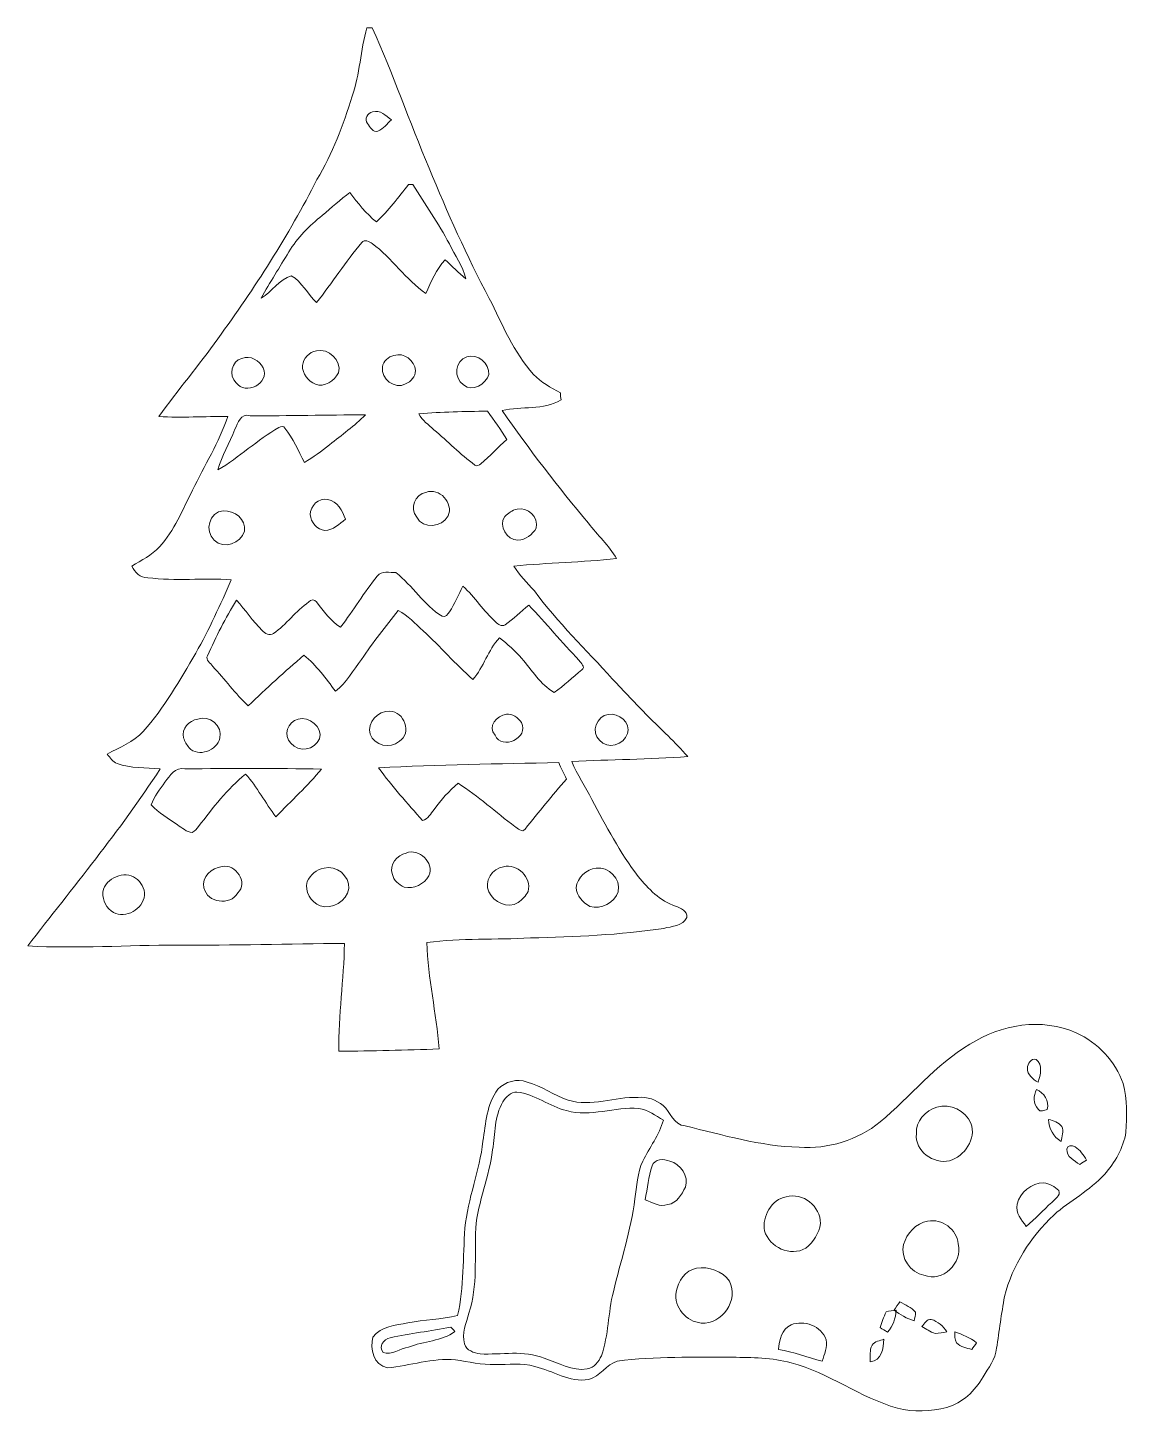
# Model space of a CAD drawing. Header units: centimetres. Extents: x -12.7 to 12.8, y -16.1 to 16.
import ezdxf

# ---------------------------------------------------------------- set-up
doc = ezdxf.new("R2010")
doc.units = ezdxf.units.CM
doc.header["$MEASUREMENT"] = 0
doc.layers.add('Layer 1', color=7, linetype='Continuous')

msp = doc.modelspace()

# ---------------------------------------------------------------- linework, layer by layer
at = {"layer": 'Layer 1', "color": 250, "lineweight": 9}
for points, knots in [([(-4.87761, 16.03875), (-4.84657, 16.03875), (-4.78413, 16.03804), (-4.75308, 16.03804), (-4.75308, 16.03804), (-4.26978, 14.96983), (-3.89054, 13.85788), (-3.42946, 12.78014), (-3.42946, 12.78014), (-3.01459, 11.75215), (-2.55634, 10.74144), (-2.03776, 9.76142), (-2.03776, 9.76142), (-1.7326, 9.15464), (-1.47049, 8.51259), (-1.01223, 8), (-1.01223, 8), (-0.84113, 7.80844), (-0.60618, 7.69767), (-0.38852, 7.56891), (-0.38852, 7.56891), (-0.38358, 7.51493), (-0.37829, 7.46096), (-0.37264, 7.40663), (-0.37264, 7.40663), (-0.78963, 7.16498), (-1.28316, 7.2627), (-1.73542, 7.16074), (-1.73542, 7.16074), (-1.11524, 6.25587), (-0.43755, 5.39121), (0.2613, 4.54595), (0.2613, 4.54595), (0.47544, 4.2722), (0.73967, 4.03407), (0.91359, 3.72998), (0.91359, 3.72998), (0.12195, 3.63932), (-0.67638, 3.63085), (-1.46908, 3.55359), (-1.46908, 3.55359), (-1.33326, 3.34334), (-1.16216, 3.15989), (-0.99141, 2.97786), (-0.99141, 2.97786), (-0.44955, 2.24655), (0.20662, 1.6119), (0.81728, 0.93915), (0.81728, 0.93915), (1.08927, 0.64741), (1.36373, 0.35707), (1.64172, 0.07062), (1.64172, 0.07062), (1.95499, -0.23489), (2.27637, -0.53299), (2.566, -0.86142), (2.566, -0.86142), (1.671, -0.93586), (0.77177, -0.9288), (-0.12464, -0.97643), (-0.12464, -0.97643), (0.00554, -1.2844), (0.19145, -1.56451), (0.34597, -1.86049), (0.34597, -1.86049), (0.67052, -2.47397), (0.99614, -3.09063), (1.41912, -3.64378), (1.41912, -3.64378), (1.65195, -3.93059), (1.92359, -4.21704), (2.28519, -4.33205), (2.28519, -4.33205), (2.39808, -4.37721), (2.57023, -4.44353), (2.54307, -4.59593), (2.54307, -4.59593), (2.45875, -4.79807), (2.19276, -4.79842), (2.01602, -4.84852), (2.01602, -4.84852), (0.99014, -5.00092), (-0.04844, -5.04325), (-1.08419, -5.07006), (-1.08419, -5.07006), (-1.88288, -5.11733), (-2.68828, -5.06759), (-3.48308, -5.17519), (-3.48308, -5.17519), (-3.46474, -6.00457), (-3.2626, -6.81666), (-3.1991, -7.64216), (-3.1991, -7.64216), (-3.97415, -7.67356), (-4.75061, -7.69155), (-5.52638, -7.69649), (-5.52638, -7.69649), (-5.54226, -6.86217), (-5.40714, -6.03244), (-5.39691, -5.19953), (-5.39691, -5.19953), (-6.68949, -5.20235), (-7.98101, -5.24751), (-9.27358, -5.23446), (-9.27358, -5.23446), (-10.43105, -5.23904), (-11.59099, -5.31701), (-12.74704, -5.25527), (-12.74704, -5.25527), (-11.70246, -3.90307), (-10.60356, -2.58686), (-9.67434, -1.14964), (-9.67434, -1.14964), (-10.00737, -1.10766), (-10.35485, -1.14717), (-10.67341, -1.02335), (-10.67341, -1.02335), (-10.77289, -0.98384), (-10.83498, -0.8907), (-10.90025, -0.81062), (-10.90025, -0.81062), (-10.61873, -0.64094), (-10.28712, -0.53793), (-10.06593, -0.2811), (-10.06593, -0.2811), (-9.57874, 0.265), (-9.21291, 0.90494), (-8.8492, 1.53641), (-8.8492, 1.53641), (-8.53311, 2.08321), (-8.27734, 2.66036), (-8.02299, 3.23715), (-8.02299, 3.23715), (-8.66857, 3.27807), (-9.31733, 3.20152), (-9.9608, 3.28442), (-9.9608, 3.28442), (-10.14036, 3.27278), (-10.25572, 3.41107), (-10.32875, 3.55183), (-10.32875, 3.55183), (-10.10685, 3.68694), (-9.87155, 3.81041), (-9.68775, 3.99739), (-9.68775, 3.99739), (-9.34062, 4.37627), (-9.1547, 4.8631), (-8.92081, 5.31254), (-8.92081, 5.31254), (-8.64952, 5.88298), (-8.30204, 6.42062), (-8.10625, 7.02492), (-8.10625, 7.02492), (-8.63859, 7.02457), (-9.17093, 6.98788), (-9.70292, 7.02387), (-9.70292, 7.02387), (-9.26724, 7.6384), (-8.76875, 8.20602), (-8.33767, 8.82374), (-8.33767, 8.82374), (-7.47971, 9.99496), (-6.69584, 11.22298), (-6.03509, 12.51662), (-6.03509, 12.51662), (-5.67314, 13.11951), (-5.42831, 13.78132), (-5.21804, 14.45019), (-5.21804, 14.45019), (-5.03566, 14.96348), (-5.02896, 15.5177), (-4.87761, 16.03875), (-4.87761, 16.03875), (-4.87761, 16.03875), (-4.87761, 16.03875), (-4.87761, 16.03875)], [0, 0, 0, 0, 0.02222222, 0.02222222, 0.02222222, 0.02222222, 0.04444444, 0.04444444, 0.04444444, 0.04444444, 0.06666667, 0.06666667, 0.06666667, 0.06666667, 0.08888889, 0.08888889, 0.08888889, 0.08888889, 0.11111111, 0.11111111, 0.11111111, 0.11111111, 0.13333333, 0.13333333, 0.13333333, 0.13333333, 0.15555556, 0.15555556, 0.15555556, 0.15555556, 0.17777778, 0.17777778, 0.17777778, 0.17777778, 0.2, 0.2, 0.2, 0.2, 0.22222222, 0.22222222, 0.22222222, 0.22222222, 0.24444444, 0.24444444, 0.24444444, 0.24444444, 0.26666667, 0.26666667, 0.26666667, 0.26666667, 0.28888889, 0.28888889, 0.28888889, 0.28888889, 0.31111111, 0.31111111, 0.31111111, 0.31111111, 0.33333333, 0.33333333, 0.33333333, 0.33333333, 0.35555556, 0.35555556, 0.35555556, 0.35555556, 0.37777778, 0.37777778, 0.37777778, 0.37777778, 0.4, 0.4, 0.4, 0.4, 0.42222222, 0.42222222, 0.42222222, 0.42222222, 0.44444444, 0.44444444, 0.44444444, 0.44444444, 0.46666667, 0.46666667, 0.46666667, 0.46666667, 0.48888889, 0.48888889, 0.48888889, 0.48888889, 0.51111111, 0.51111111, 0.51111111, 0.51111111, 0.53333333, 0.53333333, 0.53333333, 0.53333333, 0.55555556, 0.55555556, 0.55555556, 0.55555556, 0.57777778, 0.57777778, 0.57777778, 0.57777778, 0.6, 0.6, 0.6, 0.6, 0.62222222, 0.62222222, 0.62222222, 0.62222222, 0.64444444, 0.64444444, 0.64444444, 0.64444444, 0.66666667, 0.66666667, 0.66666667, 0.66666667, 0.68888889, 0.68888889, 0.68888889, 0.68888889, 0.71111111, 0.71111111, 0.71111111, 0.71111111, 0.73333333, 0.73333333, 0.73333333, 0.73333333, 0.75555556, 0.75555556, 0.75555556, 0.75555556, 0.77777778, 0.77777778, 0.77777778, 0.77777778, 0.8, 0.8, 0.8, 0.8, 0.82222222, 0.82222222, 0.82222222, 0.82222222, 0.84444444, 0.84444444, 0.84444444, 0.84444444, 0.86666667, 0.86666667, 0.86666667, 0.86666667, 0.88888889, 0.88888889, 0.88888889, 0.88888889, 0.91111111, 0.91111111, 0.91111111, 0.91111111, 0.93333333, 0.93333333, 0.93333333, 0.93333333, 0.95555556, 0.95555556, 0.95555556, 0.95555556, 1, 1, 1, 1]), ([(-4.74426, 14.08436), (-4.85786, 14.06319), (-4.94358, 13.91362), (-4.86456, 13.81519), (-4.86456, 13.81519), (-4.80177, 13.74075), (-4.74215, 13.59682), (-4.62151, 13.64304), (-4.62151, 13.64304), (-4.49027, 13.68749), (-4.40983, 13.81519), (-4.30788, 13.90303), (-4.30788, 13.90303), (-4.43983, 13.99158), (-4.56576, 14.14998), (-4.74426, 14.08436), (-4.74426, 14.08436), (-4.74426, 14.08436), (-4.74426, 14.08436), (-4.74426, 14.08436)], [0, 0, 0, 0, 0.16666667, 0.16666667, 0.16666667, 0.16666667, 0.33333333, 0.33333333, 0.33333333, 0.33333333, 0.5, 0.5, 0.5, 0.5, 0.66666667, 0.66666667, 0.66666667, 0.66666667, 1, 1, 1, 1]), ([(-3.90818, 12.40232), (-4.14736, 12.10457), (-4.37597, 11.7973), (-4.65536, 11.53519), (-4.65536, 11.53519), (-4.8949, 11.72922), (-5.08787, 11.96981), (-5.26885, 12.21746), (-5.26885, 12.21746), (-5.49816, 12.06012), (-5.69254, 11.85833), (-5.91056, 11.68618), (-5.91056, 11.68618), (-6.21042, 11.44664), (-6.48876, 11.17289), (-6.68737, 10.84163), (-6.68737, 10.84163), (-6.90045, 10.48391), (-7.12658, 10.1336), (-7.32661, 9.76812), (-7.32661, 9.76812), (-7.08425, 9.92299), (-6.90751, 10.19287), (-6.63093, 10.28777), (-6.63093, 10.28777), (-6.3801, 10.14524), (-6.25628, 9.85808), (-6.04355, 9.66864), (-6.04355, 9.66864), (-5.6809, 10.1202), (-5.37151, 10.61303), (-4.99544, 11.054), (-4.99544, 11.054), (-4.93406, 11.13655), (-4.8187, 11.08152), (-4.75203, 11.03424), (-4.75203, 11.03424), (-4.29695, 10.69099), (-3.97521, 10.20275), (-3.50637, 9.87431), (-3.50637, 9.87431), (-3.3896, 10.15195), (-3.26683, 10.43135), (-3.06081, 10.65642), (-3.06081, 10.65642), (-2.90065, 10.5086), (-2.74789, 10.35232), (-2.5775, 10.2158), (-2.5775, 10.2158), (-2.65406, 10.50755), (-2.82833, 10.75943), (-2.96274, 11.02578), (-2.96274, 11.02578), (-3.21603, 11.50132), (-3.52506, 11.9437), (-3.80905, 12.4009), (-3.80905, 12.4009), (-3.8341, 12.40126), (-3.8835, 12.40196), (-3.90818, 12.40232), (-3.90818, 12.40232), (-3.90818, 12.40232), (-3.90818, 12.40232), (-3.90818, 12.40232)], [0, 0, 0, 0, 0.05882353, 0.05882353, 0.05882353, 0.05882353, 0.11764706, 0.11764706, 0.11764706, 0.11764706, 0.17647059, 0.17647059, 0.17647059, 0.17647059, 0.23529412, 0.23529412, 0.23529412, 0.23529412, 0.29411765, 0.29411765, 0.29411765, 0.29411765, 0.35294118, 0.35294118, 0.35294118, 0.35294118, 0.41176471, 0.41176471, 0.41176471, 0.41176471, 0.47058824, 0.47058824, 0.47058824, 0.47058824, 0.52941176, 0.52941176, 0.52941176, 0.52941176, 0.58823529, 0.58823529, 0.58823529, 0.58823529, 0.64705882, 0.64705882, 0.64705882, 0.64705882, 0.70588235, 0.70588235, 0.70588235, 0.70588235, 0.76470588, 0.76470588, 0.76470588, 0.76470588, 0.82352941, 0.82352941, 0.82352941, 0.82352941, 0.88235294, 0.88235294, 0.88235294, 0.88235294, 1, 1, 1, 1]), ([(-7.77852, 8.36971), (-8.02052, 8.30868), (-8.09319, 7.96896), (-7.90799, 7.80668), (-7.90799, 7.80668), (-7.70161, 7.492), (-7.11494, 7.80068), (-7.28427, 8.14782), (-7.28427, 8.14782), (-7.37035, 8.32667), (-7.58025, 8.44415), (-7.77852, 8.36971), (-7.77852, 8.36971), (-7.77852, 8.36971), (-7.77852, 8.36971), (-7.77852, 8.36971)], [0, 0, 0, 0, 0.2, 0.2, 0.2, 0.2, 0.4, 0.4, 0.4, 0.4, 0.6, 0.6, 0.6, 0.6, 1, 1, 1, 1]), ([(-6.04849, 8.54257), (-6.21642, 8.51859), (-6.35365, 8.36936), (-6.37093, 8.20179), (-6.37093, 8.20179), (-6.37869, 8.01164), (-6.24005, 7.84231), (-6.0686, 7.77458), (-6.0686, 7.77458), (-5.86082, 7.68215), (-5.63327, 7.85819), (-5.53626, 8.03387), (-5.53626, 8.03387), (-5.45512, 8.32773), (-5.7698, 8.61278), (-6.04849, 8.54257), (-6.04849, 8.54257), (-6.04849, 8.54257), (-6.04849, 8.54257), (-6.04849, 8.54257)], [0, 0, 0, 0, 0.16666667, 0.16666667, 0.16666667, 0.16666667, 0.33333333, 0.33333333, 0.33333333, 0.33333333, 0.5, 0.5, 0.5, 0.5, 0.66666667, 0.66666667, 0.66666667, 0.66666667, 1, 1, 1, 1]), ([(-4.24861, 8.43533), (-4.37597, 8.40887), (-4.50473, 8.30904), (-4.51108, 8.17039), (-4.51108, 8.17039), (-4.56682, 7.89558), (-4.2218, 7.63735), (-3.98016, 7.78022), (-3.98016, 7.78022), (-3.85421, 7.82785), (-3.74731, 7.94955), (-3.74908, 8.0882), (-3.74908, 8.0882), (-3.76495, 8.31574), (-4.02037, 8.52494), (-4.24861, 8.43533), (-4.24861, 8.43533), (-4.24861, 8.43533), (-4.24861, 8.43533), (-4.24861, 8.43533)], [0, 0, 0, 0, 0.16666667, 0.16666667, 0.16666667, 0.16666667, 0.33333333, 0.33333333, 0.33333333, 0.33333333, 0.5, 0.5, 0.5, 0.5, 0.66666667, 0.66666667, 0.66666667, 0.66666667, 1, 1, 1, 1]), ([(-2.55704, 8.4057), (-2.84138, 8.32809), (-2.86784, 7.90757), (-2.63359, 7.75517), (-2.63359, 7.75517), (-2.43216, 7.56926), (-2.11078, 7.77599), (-2.04551, 7.99753), (-2.04551, 7.99753), (-2.03281, 8.24589), (-2.30833, 8.49177), (-2.55704, 8.4057), (-2.55704, 8.4057), (-2.55704, 8.4057), (-2.55704, 8.4057), (-2.55704, 8.4057)], [0, 0, 0, 0, 0.2, 0.2, 0.2, 0.2, 0.4, 0.4, 0.4, 0.4, 0.6, 0.6, 0.6, 0.6, 1, 1, 1, 1]), ([(-7.58131, 7.03762), (-7.8078, 7.10889), (-7.86812, 6.87182), (-7.93691, 6.72577), (-7.93691, 6.72577), (-8.06039, 6.40792), (-8.25053, 6.11582), (-8.33273, 5.78279), (-8.33273, 5.78279), (-7.83849, 6.07595), (-7.41868, 6.48129), (-6.9188, 6.76704), (-6.9188, 6.76704), (-6.87258, 6.78856), (-6.80591, 6.81185), (-6.77733, 6.75258), (-6.77733, 6.75258), (-6.58965, 6.51022), (-6.46759, 6.22659), (-6.32754, 5.95601), (-6.32754, 5.95601), (-6.12117, 6.0763), (-5.93031, 6.21989), (-5.7444, 6.36911), (-5.7444, 6.36911), (-5.46218, 6.59524), (-5.16231, 6.80232), (-4.91078, 7.06408), (-4.91078, 7.06408), (-5.80084, 7.05703), (-6.69125, 7.03798), (-7.58131, 7.03762), (-7.58131, 7.03762), (-7.58131, 7.03762), (-7.58131, 7.03762), (-7.58131, 7.03762)], [0, 0, 0, 0, 0.1, 0.1, 0.1, 0.1, 0.2, 0.2, 0.2, 0.2, 0.3, 0.3, 0.3, 0.3, 0.4, 0.4, 0.4, 0.4, 0.5, 0.5, 0.5, 0.5, 0.6, 0.6, 0.6, 0.6, 0.7, 0.7, 0.7, 0.7, 0.8, 0.8, 0.8, 0.8, 1, 1, 1, 1]), ([(-3.67076, 7.08772), (-3.59491, 6.93073), (-3.44463, 6.83054), (-3.32151, 6.71342), (-3.32151, 6.71342), (-3.00154, 6.44637), (-2.70909, 6.14721), (-2.37536, 5.89674), (-2.37536, 5.89674), (-2.3295, 5.85864), (-2.26776, 5.88898), (-2.23002, 5.92355), (-2.23002, 5.92355), (-2.02505, 6.10629), (-1.83561, 6.30596), (-1.62959, 6.48764), (-1.62959, 6.48764), (-1.76329, 6.71836), (-1.92698, 6.92967), (-2.07832, 7.14804), (-2.07832, 7.14804), (-2.60961, 7.13852), (-3.14089, 7.12476), (-3.67076, 7.08772), (-3.67076, 7.08772), (-3.67076, 7.08772), (-3.67076, 7.08772), (-3.67076, 7.08772)], [0, 0, 0, 0, 0.125, 0.125, 0.125, 0.125, 0.25, 0.25, 0.25, 0.25, 0.375, 0.375, 0.375, 0.375, 0.5, 0.5, 0.5, 0.5, 0.625, 0.625, 0.625, 0.625, 0.75, 0.75, 0.75, 0.75, 1, 1, 1, 1]), ([(-6.19102, 4.7481), (-6.17973, 4.56712), (-6.03297, 4.39991), (-5.85164, 4.37486), (-5.85164, 4.37486), (-5.66114, 4.38756), (-5.51686, 4.53043), (-5.37292, 4.63874), (-5.37292, 4.63874), (-5.43819, 4.83206), (-5.56342, 5.06031), (-5.78532, 5.09452), (-5.78532, 5.09452), (-5.99734, 5.14885), (-6.18819, 4.94847), (-6.19102, 4.7481), (-6.19102, 4.7481), (-6.19102, 4.7481), (-6.19102, 4.7481), (-6.19102, 4.7481)], [0, 0, 0, 0, 0.16666667, 0.16666667, 0.16666667, 0.16666667, 0.33333333, 0.33333333, 0.33333333, 0.33333333, 0.5, 0.5, 0.5, 0.5, 0.66666667, 0.66666667, 0.66666667, 0.66666667, 1, 1, 1, 1]), ([(-3.50884, 5.26315), (-3.76178, 5.22576), (-3.88807, 4.88533), (-3.72086, 4.69024), (-3.72086, 4.69024), (-3.57269, 4.40555), (-3.13242, 4.45071), (-2.99484, 4.71494), (-2.99484, 4.71494), (-2.85338, 5.01233), (-3.1991, 5.38486), (-3.50884, 5.26315), (-3.50884, 5.26315), (-3.50884, 5.26315), (-3.50884, 5.26315), (-3.50884, 5.26315)], [0, 0, 0, 0, 0.2, 0.2, 0.2, 0.2, 0.4, 0.4, 0.4, 0.4, 0.6, 0.6, 0.6, 0.6, 1, 1, 1, 1]), ([(-8.2082, 4.83523), (-8.53451, 4.81654), (-8.65304, 4.36427), (-8.41704, 4.1579), (-8.41704, 4.1579), (-8.19656, 3.92542), (-7.80215, 4.08099), (-7.7196, 4.36039), (-7.7196, 4.36039), (-7.66704, 4.64403), (-7.95632, 4.84335), (-8.2082, 4.83523), (-8.2082, 4.83523), (-8.2082, 4.83523), (-8.2082, 4.83523), (-8.2082, 4.83523)], [0, 0, 0, 0, 0.2, 0.2, 0.2, 0.2, 0.4, 0.4, 0.4, 0.4, 0.6, 0.6, 0.6, 0.6, 1, 1, 1, 1]), ([(-1.39323, 4.87439), (-1.50435, 4.85217), (-1.59713, 4.77667), (-1.68004, 4.704), (-1.68004, 4.704), (-1.82997, 4.48598), (-1.62994, 4.15014), (-1.37171, 4.15331), (-1.37171, 4.15331), (-1.19038, 4.15861), (-1.03869, 4.28666), (-0.94591, 4.43412), (-0.94591, 4.43412), (-0.88664, 4.68989), (-1.14346, 4.93436), (-1.39323, 4.87439), (-1.39323, 4.87439), (-1.39323, 4.87439), (-1.39323, 4.87439), (-1.39323, 4.87439)], [0, 0, 0, 0, 0.16666667, 0.16666667, 0.16666667, 0.16666667, 0.33333333, 0.33333333, 0.33333333, 0.33333333, 0.5, 0.5, 0.5, 0.5, 0.66666667, 0.66666667, 0.66666667, 0.66666667, 1, 1, 1, 1]), ([(-4.63631, 3.32252), (-4.94217, 2.9447), (-5.18806, 2.52313), (-5.48617, 2.13931), (-5.48617, 2.13931), (-5.72535, 2.27512), (-5.87916, 2.51254), (-6.04602, 2.72245), (-6.04602, 2.72245), (-6.08412, 2.78454), (-6.18431, 2.78489), (-6.22559, 2.72245), (-6.22559, 2.72245), (-6.5258, 2.50972), (-6.74276, 2.20034), (-7.04403, 1.98902), (-7.04403, 1.98902), (-7.13364, 1.92623), (-7.24088, 1.99149), (-7.3072, 2.05711), (-7.3072, 2.05711), (-7.51993, 2.27971), (-7.69632, 2.53371), (-7.90304, 2.76196), (-7.90304, 2.76196), (-8.15951, 2.35132), (-8.37542, 1.916), (-8.57543, 1.47573), (-8.57543, 1.47573), (-8.62589, 1.37448), (-8.49959, 1.30322), (-8.45444, 1.22843), (-8.45444, 1.22843), (-8.17326, 0.92928), (-7.9295, 0.59449), (-7.62894, 0.31368), (-7.62894, 0.31368), (-7.20878, 0.7162), (-6.78227, 1.11202), (-6.33636, 1.48561), (-6.33636, 1.48561), (-6.04814, 1.25207), (-5.82765, 0.94833), (-5.60717, 0.65341), (-5.60717, 0.65341), (-5.34682, 0.84355), (-5.19653, 1.14271), (-4.99932, 1.39036), (-4.99932, 1.39036), (-4.74003, 1.78547), (-4.44123, 2.15165), (-4.14913, 2.52207), (-4.14913, 2.52207), (-3.92512, 2.40918), (-3.75613, 2.21868), (-3.57022, 2.05499), (-3.57022, 2.05499), (-3.17476, 1.68951), (-2.82233, 1.27959), (-2.41769, 0.92363), (-2.41769, 0.92363), (-2.16475, 1.21256), (-2.07162, 1.61084), (-1.79857, 1.88777), (-1.79857, 1.88777), (-1.61513, 1.74349), (-1.43627, 1.59074), (-1.28563, 1.41188), (-1.28563, 1.41188), (-1.04715, 1.1413), (-0.85101, 0.80827), (-0.53386, 0.62483), (-0.53386, 0.62483), (-0.29962, 0.7737), (-0.10629, 0.97937), (0.11313, 1.14871), (0.11313, 1.14871), (0.20027, 1.21044), (0.08985, 1.30887), (0.04752, 1.36743), (0.04752, 1.36743), (-0.35677, 1.78053), (-0.71942, 2.23173), (-1.12124, 2.64695), (-1.12124, 2.64695), (-1.30609, 2.49667), (-1.47648, 2.32839), (-1.66981, 2.18905), (-1.66981, 2.18905), (-1.74636, 2.14213), (-1.83349, 2.20527), (-1.88748, 2.25678), (-1.88748, 2.25678), (-2.16652, 2.51043), (-2.37114, 2.83357), (-2.64876, 3.08898), (-2.64876, 3.08898), (-2.74789, 2.8879), (-2.83821, 2.68152), (-2.96097, 2.49314), (-2.96097, 2.49314), (-2.99943, 2.43846), (-3.05058, 2.36332), (-3.12925, 2.38942), (-3.12925, 2.38942), (-3.55223, 2.6533), (-3.81787, 3.09569), (-4.2024, 3.40437), (-4.2024, 3.40437), (-4.34457, 3.39872), (-4.53295, 3.45093), (-4.63631, 3.32252), (-4.63631, 3.32252), (-4.63631, 3.32252), (-4.63631, 3.32252), (-4.63631, 3.32252)], [0, 0, 0, 0, 0.03333333, 0.03333333, 0.03333333, 0.03333333, 0.06666667, 0.06666667, 0.06666667, 0.06666667, 0.1, 0.1, 0.1, 0.1, 0.13333333, 0.13333333, 0.13333333, 0.13333333, 0.16666667, 0.16666667, 0.16666667, 0.16666667, 0.2, 0.2, 0.2, 0.2, 0.23333333, 0.23333333, 0.23333333, 0.23333333, 0.26666667, 0.26666667, 0.26666667, 0.26666667, 0.3, 0.3, 0.3, 0.3, 0.33333333, 0.33333333, 0.33333333, 0.33333333, 0.36666667, 0.36666667, 0.36666667, 0.36666667, 0.4, 0.4, 0.4, 0.4, 0.43333333, 0.43333333, 0.43333333, 0.43333333, 0.46666667, 0.46666667, 0.46666667, 0.46666667, 0.5, 0.5, 0.5, 0.5, 0.53333333, 0.53333333, 0.53333333, 0.53333333, 0.56666667, 0.56666667, 0.56666667, 0.56666667, 0.6, 0.6, 0.6, 0.6, 0.63333333, 0.63333333, 0.63333333, 0.63333333, 0.66666667, 0.66666667, 0.66666667, 0.66666667, 0.7, 0.7, 0.7, 0.7, 0.73333333, 0.73333333, 0.73333333, 0.73333333, 0.76666667, 0.76666667, 0.76666667, 0.76666667, 0.8, 0.8, 0.8, 0.8, 0.83333333, 0.83333333, 0.83333333, 0.83333333, 0.86666667, 0.86666667, 0.86666667, 0.86666667, 0.9, 0.9, 0.9, 0.9, 0.93333333, 0.93333333, 0.93333333, 0.93333333, 1, 1, 1, 1]), ([(-8.79981, 0.005), (-8.99701, -0.02816), (-9.18469, -0.2169), (-9.13141, -0.43174), (-9.13141, -0.43174), (-9.10249, -0.5157), (-9.05945, -0.59155), (-9.0023, -0.65999), (-9.0023, -0.65999), (-8.78993, -0.88823), (-8.34931, -0.72701), (-8.28581, -0.43703), (-8.28581, -0.43703), (-8.21772, -0.15551), (-8.5317, 0.11471), (-8.79981, 0.005), (-8.79981, 0.005), (-8.79981, 0.005), (-8.79981, 0.005), (-8.79981, 0.005)], [0, 0, 0, 0, 0.16666667, 0.16666667, 0.16666667, 0.16666667, 0.33333333, 0.33333333, 0.33333333, 0.33333333, 0.5, 0.5, 0.5, 0.5, 0.66666667, 0.66666667, 0.66666667, 0.66666667, 1, 1, 1, 1]), ([(-6.47112, 0.00429), (-6.70819, -0.04827), (-6.83695, -0.38306), (-6.63799, -0.55415), (-6.63799, -0.55415), (-6.46865, -0.78311), (-6.08095, -0.70973), (-5.979, -0.45008), (-5.979, -0.45008), (-5.88445, -0.17703), (-6.22876, 0.07379), (-6.47112, 0.00429), (-6.47112, 0.00429), (-6.47112, 0.00429), (-6.47112, 0.00429), (-6.47112, 0.00429)], [0, 0, 0, 0, 0.2, 0.2, 0.2, 0.2, 0.4, 0.4, 0.4, 0.4, 0.6, 0.6, 0.6, 0.6, 1, 1, 1, 1]), ([(-4.34669, 0.18668), (-4.61515, 0.19867), (-4.88045, -0.0705), (-4.80425, -0.34284), (-4.80425, -0.34284), (-4.71004, -0.61166), (-4.33504, -0.69703), (-4.12374, -0.50794), (-4.12374, -0.50794), (-3.82069, -0.32943), (-4.01084, 0.18703), (-4.34669, 0.18668), (-4.34669, 0.18668), (-4.34669, 0.18668), (-4.34669, 0.18668), (-4.34669, 0.18668)], [0, 0, 0, 0, 0.2, 0.2, 0.2, 0.2, 0.4, 0.4, 0.4, 0.4, 0.6, 0.6, 0.6, 0.6, 1, 1, 1, 1]), ([(-1.64123, 0.11577), (-1.8536, 0.09072), (-2.09526, -0.1721), (-1.90158, -0.36859), (-1.90158, -0.36859), (-1.7393, -0.73019), (-1.10324, -0.42433), (-1.28986, -0.07473), (-1.28986, -0.07473), (-1.36606, 0.0364), (-1.49836, 0.14505), (-1.64123, 0.11577), (-1.64123, 0.11577), (-1.64123, 0.11577), (-1.64123, 0.11577), (-1.64123, 0.11577)], [0, 0, 0, 0, 0.2, 0.2, 0.2, 0.2, 0.4, 0.4, 0.4, 0.4, 0.6, 0.6, 0.6, 0.6, 1, 1, 1, 1]), ([(0.72379, 0.11083), (0.45815, 0.08402), (0.30998, -0.30192), (0.52341, -0.48325), (0.52341, -0.48325), (0.70651, -0.7189), (1.08468, -0.5859), (1.17217, -0.33261), (1.17217, -0.33261), (1.24696, -0.08637), (0.96756, 0.16622), (0.72379, 0.11083), (0.72379, 0.11083), (0.72379, 0.11083), (0.72379, 0.11083), (0.72379, 0.11083)], [0, 0, 0, 0, 0.2, 0.2, 0.2, 0.2, 0.4, 0.4, 0.4, 0.4, 0.6, 0.6, 0.6, 0.6, 1, 1, 1, 1]), ([(-9.5611, -1.45585), (-9.66552, -1.62977), (-9.82533, -1.78358), (-9.87859, -1.98396), (-9.87859, -1.98396), (-9.70855, -2.17376), (-9.47785, -2.29935), (-9.27429, -2.44998), (-9.27429, -2.44998), (-9.16246, -2.51101), (-9.06157, -2.61896), (-8.92681, -2.62637), (-8.92681, -2.62637), (-8.8686, -2.58898), (-8.82415, -2.535), (-8.7804, -2.48244), (-8.7804, -2.48244), (-8.44949, -2.05134), (-8.11541, -1.61425), (-7.69138, -1.26888), (-7.69138, -1.26888), (-7.42221, -1.57262), (-7.23418, -1.93634), (-6.98794, -2.25772), (-6.98794, -2.25772), (-6.63058, -1.89436), (-6.25699, -1.5444), (-5.9289, -1.15423), (-5.9289, -1.15423), (-6.98477, -1.13588), (-8.04169, -1.13659), (-9.0979, -1.14823), (-9.0979, -1.14823), (-9.3265, -1.09602), (-9.44539, -1.30733), (-9.5611, -1.45585), (-9.5611, -1.45585), (-9.5611, -1.45585), (-9.5611, -1.45585), (-9.5611, -1.45585)], [0, 0, 0, 0, 0.09090909, 0.09090909, 0.09090909, 0.09090909, 0.18181818, 0.18181818, 0.18181818, 0.18181818, 0.27272727, 0.27272727, 0.27272727, 0.27272727, 0.36363636, 0.36363636, 0.36363636, 0.36363636, 0.45454545, 0.45454545, 0.45454545, 0.45454545, 0.54545455, 0.54545455, 0.54545455, 0.54545455, 0.63636364, 0.63636364, 0.63636364, 0.63636364, 0.72727273, 0.72727273, 0.72727273, 0.72727273, 0.81818182, 0.81818182, 0.81818182, 0.81818182, 1, 1, 1, 1]), ([(-4.60915, -1.12601), (-4.28778, -1.54934), (-3.93993, -1.95398), (-3.58433, -2.34873), (-3.58433, -2.34873), (-3.45909, -2.3124), (-3.39559, -2.18328), (-3.31693, -2.09191), (-3.31693, -2.09191), (-3.15465, -1.86825), (-2.97297, -1.65764), (-2.75813, -1.48231), (-2.75813, -1.48231), (-2.29176, -1.7797), (-1.88571, -2.15753), (-1.44262, -2.48632), (-1.44262, -2.48632), (-1.39252, -2.51419), (-1.26376, -2.64648), (-1.20731, -2.54523), (-1.20731, -2.54523), (-0.88946, -2.15682), (-0.57866, -1.76242), (-0.24705, -1.38495), (-0.24705, -1.38495), (-0.30808, -1.2583), (-0.36806, -1.13059), (-0.42662, -1.00289), (-0.42662, -1.00289), (-1.82079, -1.03323), (-3.21638, -1.05228), (-4.60915, -1.12601), (-4.60915, -1.12601), (-4.60915, -1.12601), (-4.60915, -1.12601), (-4.60915, -1.12601)], [0, 0, 0, 0, 0.1, 0.1, 0.1, 0.1, 0.2, 0.2, 0.2, 0.2, 0.3, 0.3, 0.3, 0.3, 0.4, 0.4, 0.4, 0.4, 0.5, 0.5, 0.5, 0.5, 0.6, 0.6, 0.6, 0.6, 0.7, 0.7, 0.7, 0.7, 0.8, 0.8, 0.8, 0.8, 1, 1, 1, 1]), ([(-3.96674, -3.10015), (-4.17171, -3.15483), (-4.37421, -3.37108), (-4.28389, -3.59757), (-4.28389, -3.59757), (-4.25885, -3.73797), (-4.13397, -3.83216), (-4.01119, -3.88967), (-4.01119, -3.88967), (-3.79106, -3.94223), (-3.54517, -3.82229), (-3.43722, -3.62685), (-3.43722, -3.62685), (-3.30916, -3.32064), (-3.66194, -2.98232), (-3.96674, -3.10015), (-3.96674, -3.10015), (-3.96674, -3.10015), (-3.96674, -3.10015), (-3.96674, -3.10015)], [0, 0, 0, 0, 0.16666667, 0.16666667, 0.16666667, 0.16666667, 0.33333333, 0.33333333, 0.33333333, 0.33333333, 0.5, 0.5, 0.5, 0.5, 0.66666667, 0.66666667, 0.66666667, 0.66666667, 1, 1, 1, 1]), ([(-10.63355, -3.63214), (-10.79124, -3.6713), (-10.932, -3.78877), (-10.9895, -3.94223), (-10.9895, -3.94223), (-11.03007, -4.12426), (-10.96234, -4.33346), (-10.80782, -4.44282), (-10.80782, -4.44282), (-10.54923, -4.65484), (-10.11883, -4.44247), (-10.04793, -4.14155), (-10.04793, -4.14155), (-9.97209, -3.82052), (-10.32416, -3.50373), (-10.63355, -3.63214)], [0, 0, 0, 0, 0.2, 0.2, 0.2, 0.2, 0.4, 0.4, 0.4, 0.4, 0.6, 0.6, 0.6, 0.6, 1, 1, 1, 1]), ([(-8.23783, -3.41448), (-8.47278, -3.44199), (-8.72467, -3.65154), (-8.65693, -3.90907), (-8.65693, -3.90907), (-8.58425, -4.25515), (-8.04839, -4.33417), (-7.87235, -4.0269), (-7.87235, -4.0269), (-7.62082, -3.78525), (-7.92209, -3.34427), (-8.23783, -3.41448), (-8.23783, -3.41448), (-8.23783, -3.41448), (-8.23783, -3.41448), (-8.23783, -3.41448)], [0, 0, 0, 0, 0.2, 0.2, 0.2, 0.2, 0.4, 0.4, 0.4, 0.4, 0.6, 0.6, 0.6, 0.6, 1, 1, 1, 1]), ([(-5.87175, -3.45187), (-6.04814, -3.47339), (-6.18537, -3.6145), (-6.26475, -3.76478), (-6.26475, -3.76478), (-6.3219, -3.9888), (-6.17902, -4.24633), (-5.96242, -4.3257), (-5.96242, -4.3257), (-5.68266, -4.41354), (-5.34505, -4.21563), (-5.29425, -3.92565), (-5.29425, -3.92565), (-5.27274, -3.63673), (-5.58847, -3.3665), (-5.87175, -3.45187), (-5.87175, -3.45187), (-5.87175, -3.45187), (-5.87175, -3.45187), (-5.87175, -3.45187)], [0, 0, 0, 0, 0.16666667, 0.16666667, 0.16666667, 0.16666667, 0.33333333, 0.33333333, 0.33333333, 0.33333333, 0.5, 0.5, 0.5, 0.5, 0.66666667, 0.66666667, 0.66666667, 0.66666667, 1, 1, 1, 1]), ([(-1.70896, -3.41871), (-1.96543, -3.45258), (-2.1711, -3.7602), (-2.0441, -4.00291), (-2.0441, -4.00291), (-1.94286, -4.24597), (-1.60454, -4.39943), (-1.36994, -4.24879), (-1.36994, -4.24879), (-1.27187, -4.1853), (-1.18791, -4.09393), (-1.13499, -3.98986), (-1.13499, -3.98986), (-1.04962, -3.66742), (-1.38829, -3.33475), (-1.70896, -3.41871), (-1.70896, -3.41871), (-1.70896, -3.41871), (-1.70896, -3.41871), (-1.70896, -3.41871)], [0, 0, 0, 0, 0.16666667, 0.16666667, 0.16666667, 0.16666667, 0.33333333, 0.33333333, 0.33333333, 0.33333333, 0.5, 0.5, 0.5, 0.5, 0.66666667, 0.66666667, 0.66666667, 0.66666667, 1, 1, 1, 1]), ([(0.44051, -3.4494), (0.21332, -3.48009), (0.00801, -3.66883), (-0.02163, -3.89849), (-0.02163, -3.89849), (-0.01422, -4.09075), (0.13818, -4.25268), (0.29764, -4.34228), (0.29764, -4.34228), (0.56257, -4.4079), (0.86349, -4.25726), (0.95416, -3.99691), (0.95416, -3.99691), (1.02506, -3.69776), (0.73155, -3.4106), (0.44051, -3.4494), (0.44051, -3.4494), (0.44051, -3.4494), (0.44051, -3.4494), (0.44051, -3.4494)], [0, 0, 0, 0, 0.16666667, 0.16666667, 0.16666667, 0.16666667, 0.33333333, 0.33333333, 0.33333333, 0.33333333, 0.5, 0.5, 0.5, 0.5, 0.66666667, 0.66666667, 0.66666667, 0.66666667, 1, 1, 1, 1]), ([(9.11038, -7.53527), (9.83287, -7.07631), (10.78501, -6.9105), (11.583, -7.27316), (11.583, -7.27316), (12.08112, -7.49753), (12.49246, -7.92791), (12.66779, -8.44861), (12.66779, -8.44861), (12.76657, -8.81445), (12.7514, -9.20003), (12.73517, -9.57539), (12.73517, -9.57539), (12.66885, -9.94122), (12.48822, -10.28129), (12.23422, -10.55188), (12.23422, -10.55188), (11.9012, -10.93499), (11.4313, -11.15371), (11.06194, -11.49556), (11.06194, -11.49556), (10.52008, -12.00567), (10.10098, -12.65902), (9.91894, -13.38433), (9.91894, -13.38433), (9.8431, -13.78226), (9.79547, -14.18478), (9.73338, -14.58518), (9.73338, -14.58518), (9.71222, -14.83707), (9.53829, -15.03815), (9.41871, -15.25088), (9.41871, -15.25088), (9.23278, -15.57543), (8.94104, -15.85271), (8.57592, -15.9582), (8.57592, -15.9582), (8.20621, -16.0545), (7.80757, -16.07038), (7.43609, -15.97336), (7.43609, -15.97336), (6.56791, -15.73383), (5.84048, -15.14928), (4.967, -14.92314), (4.967, -14.92314), (4.52321, -14.8032), (4.05931, -14.79756), (3.60281, -14.79403), (3.60281, -14.79403), (2.7124, -14.79544), (1.81811, -14.77286), (0.93264, -14.88258), (0.93264, -14.88258), (0.67687, -14.95842), (0.53364, -15.24135), (0.27118, -15.30732), (0.27118, -15.30732), (-0.17614, -15.3934), (-0.5642, -15.09989), (-0.98365, -15.00852), (-0.98365, -15.00852), (-1.28034, -14.91327), (-1.59643, -14.9743), (-1.90088, -14.96195), (-1.90088, -14.96195), (-2.21344, -14.97218), (-2.51788, -14.89669), (-2.82445, -14.85188), (-2.82445, -14.85188), (-3.35961, -14.80602), (-3.87361, -14.99053), (-4.39995, -15.0385), (-4.39995, -15.0385), (-4.72204, -14.97641), (-4.81799, -14.59824), (-4.73509, -14.32554), (-4.73509, -14.32554), (-4.55341, -14.07648), (-4.20346, -14.05355), (-3.92723, -13.99816), (-3.92723, -13.99816), (-3.54553, -13.92231), (-3.15183, -13.9209), (-2.774, -13.82495), (-2.774, -13.82495), (-2.61596, -13.16031), (-2.65264, -12.47451), (-2.60043, -11.79824), (-2.60043, -11.79824), (-2.53905, -11.11209), (-2.26037, -10.46862), (-2.18345, -9.78494), (-2.18345, -9.78494), (-2.12101, -9.37254), (-2.09773, -8.92451), (-1.83738, -8.57844), (-1.83738, -8.57844), (-1.66981, -8.40099), (-1.39217, -8.32408), (-1.16004, -8.41228), (-1.16004, -8.41228), (-0.82243, -8.50365), (-0.53704, -8.72025), (-0.20648, -8.82961), (-0.20648, -8.82961), (0.32939, -8.99965), (0.87337, -8.74424), (1.41594, -8.76788), (1.41594, -8.76788), (1.62584, -8.74777), (1.83716, -8.82326), (1.99873, -8.95556), (1.99873, -8.95556), (2.16736, -9.10901), (2.24109, -9.40888), (2.50885, -9.42969), (2.50885, -9.42969), (3.38021, -9.63783), (4.25298, -9.89747), (5.15433, -9.92534), (5.15433, -9.92534), (5.8239, -9.96768), (6.51182, -9.76342), (7.03252, -9.3355), (7.03252, -9.3355), (7.73313, -8.7453), (8.31557, -8.00976), (9.11038, -7.53527), (9.11038, -7.53527), (9.11038, -7.53527), (9.11038, -7.53527), (9.11038, -7.53527)], [0, 0, 0, 0, 0.02941176, 0.02941176, 0.02941176, 0.02941176, 0.05882353, 0.05882353, 0.05882353, 0.05882353, 0.08823529, 0.08823529, 0.08823529, 0.08823529, 0.11764706, 0.11764706, 0.11764706, 0.11764706, 0.14705882, 0.14705882, 0.14705882, 0.14705882, 0.17647059, 0.17647059, 0.17647059, 0.17647059, 0.20588235, 0.20588235, 0.20588235, 0.20588235, 0.23529412, 0.23529412, 0.23529412, 0.23529412, 0.26470588, 0.26470588, 0.26470588, 0.26470588, 0.29411765, 0.29411765, 0.29411765, 0.29411765, 0.32352941, 0.32352941, 0.32352941, 0.32352941, 0.35294118, 0.35294118, 0.35294118, 0.35294118, 0.38235294, 0.38235294, 0.38235294, 0.38235294, 0.41176471, 0.41176471, 0.41176471, 0.41176471, 0.44117647, 0.44117647, 0.44117647, 0.44117647, 0.47058824, 0.47058824, 0.47058824, 0.47058824, 0.5, 0.5, 0.5, 0.5, 0.52941176, 0.52941176, 0.52941176, 0.52941176, 0.55882353, 0.55882353, 0.55882353, 0.55882353, 0.58823529, 0.58823529, 0.58823529, 0.58823529, 0.61764706, 0.61764706, 0.61764706, 0.61764706, 0.64705882, 0.64705882, 0.64705882, 0.64705882, 0.67647059, 0.67647059, 0.67647059, 0.67647059, 0.70588235, 0.70588235, 0.70588235, 0.70588235, 0.73529412, 0.73529412, 0.73529412, 0.73529412, 0.76470588, 0.76470588, 0.76470588, 0.76470588, 0.79411765, 0.79411765, 0.79411765, 0.79411765, 0.82352941, 0.82352941, 0.82352941, 0.82352941, 0.85294118, 0.85294118, 0.85294118, 0.85294118, 0.88235294, 0.88235294, 0.88235294, 0.88235294, 0.91176471, 0.91176471, 0.91176471, 0.91176471, 0.94117647, 0.94117647, 0.94117647, 0.94117647, 1, 1, 1, 1]), ([(10.44776, -8.09266), (10.44776, -8.24541), (10.57617, -8.34772), (10.69752, -8.41616), (10.69752, -8.41616), (10.74656, -8.24683), (10.81923, -8.00905), (10.64884, -7.88629), (10.64884, -7.88629), (10.52925, -7.85313), (10.45587, -7.99318), (10.44776, -8.09266), (10.44776, -8.09266), (10.44776, -8.09266), (10.44776, -8.09266), (10.44776, -8.09266)], [0, 0, 0, 0, 0.2, 0.2, 0.2, 0.2, 0.4, 0.4, 0.4, 0.4, 0.6, 0.6, 0.6, 0.6, 1, 1, 1, 1]), ([(-1.39534, -8.64264), (-1.53646, -8.64864), (-1.65252, -8.75483), (-1.72202, -8.86983), (-1.72202, -8.86983), (-1.91746, -9.20638), (-1.90264, -9.60925), (-1.95908, -9.98143), (-1.95908, -9.98143), (-2.0374, -10.59809), (-2.29599, -11.17806), (-2.35278, -11.79824), (-2.35278, -11.79824), (-2.38383, -12.45476), (-2.2981, -13.1335), (-2.51048, -13.76921), (-2.51048, -13.76921), (-2.56974, -14.00239), (-2.67946, -14.23981), (-2.61419, -14.48394), (-2.61419, -14.48394), (-2.56727, -14.63775), (-2.39195, -14.69243), (-2.24907, -14.71465), (-2.24907, -14.71465), (-1.75659, -14.74429), (-1.23377, -14.61729), (-0.76105, -14.81802), (-0.76105, -14.81802), (-0.43579, -14.92244), (-0.11723, -15.12141), (0.23696, -15.06426), (0.23696, -15.06426), (0.39747, -15.04309), (0.49872, -14.89139), (0.56645, -14.75804), (0.56645, -14.75804), (0.73437, -14.27897), (0.71674, -13.76215), (0.84268, -13.2732), (0.84268, -13.2732), (1.01166, -12.55706), (1.25366, -11.85609), (1.33904, -11.12196), (1.33904, -11.12196), (1.38878, -10.82881), (1.39689, -10.51977), (1.52354, -10.24602), (1.52354, -10.24602), (1.68088, -9.92816), (1.9056, -9.64065), (2.00367, -9.29563), (2.00367, -9.29563), (1.82234, -9.18839), (1.64772, -9.05469), (1.43182, -9.02858), (1.43182, -9.02858), (0.87231, -8.96967), (0.31245, -9.23919), (-0.24176, -9.0748), (-0.24176, -9.0748), (-0.64499, -8.98166), (-0.9773, -8.68991), (-1.39534, -8.64264), (-1.39534, -8.64264), (-1.39534, -8.64264), (-1.39534, -8.64264), (-1.39534, -8.64264)], [0, 0, 0, 0, 0.05555556, 0.05555556, 0.05555556, 0.05555556, 0.11111111, 0.11111111, 0.11111111, 0.11111111, 0.16666667, 0.16666667, 0.16666667, 0.16666667, 0.22222222, 0.22222222, 0.22222222, 0.22222222, 0.27777778, 0.27777778, 0.27777778, 0.27777778, 0.33333333, 0.33333333, 0.33333333, 0.33333333, 0.38888889, 0.38888889, 0.38888889, 0.38888889, 0.44444444, 0.44444444, 0.44444444, 0.44444444, 0.5, 0.5, 0.5, 0.5, 0.55555556, 0.55555556, 0.55555556, 0.55555556, 0.61111111, 0.61111111, 0.61111111, 0.61111111, 0.66666667, 0.66666667, 0.66666667, 0.66666667, 0.72222222, 0.72222222, 0.72222222, 0.72222222, 0.77777778, 0.77777778, 0.77777778, 0.77777778, 0.83333333, 0.83333333, 0.83333333, 0.83333333, 0.88888889, 0.88888889, 0.88888889, 0.88888889, 1, 1, 1, 1]), ([(10.6559, -8.58196), (10.59063, -8.73225), (10.57335, -8.90899), (10.69999, -9.03775), (10.69999, -9.03775), (10.73986, -9.12066), (10.84534, -9.06844), (10.91025, -9.04622), (10.91025, -9.04622), (10.9547, -8.83808), (10.83334, -8.66593), (10.6559, -8.58196), (10.6559, -8.58196), (10.6559, -8.58196), (10.6559, -8.58196), (10.6559, -8.58196)], [0, 0, 0, 0, 0.2, 0.2, 0.2, 0.2, 0.4, 0.4, 0.4, 0.4, 0.6, 0.6, 0.6, 0.6, 1, 1, 1, 1]), ([(8.34626, -8.99507), (8.08309, -9.06633), (7.84849, -9.32562), (7.87389, -9.60961), (7.87389, -9.60961), (7.82909, -10.00966), (8.27006, -10.32328), (8.64048, -10.23826), (8.64048, -10.23826), (8.99149, -10.13701), (9.26877, -9.72708), (9.13789, -9.36654), (9.13789, -9.36654), (9.00984, -9.07338), (8.65812, -8.89488), (8.34626, -8.99507), (8.34626, -8.99507), (8.34626, -8.99507), (8.34626, -8.99507), (8.34626, -8.99507)], [0, 0, 0, 0, 0.16666667, 0.16666667, 0.16666667, 0.16666667, 0.33333333, 0.33333333, 0.33333333, 0.33333333, 0.5, 0.5, 0.5, 0.5, 0.66666667, 0.66666667, 0.66666667, 0.66666667, 1, 1, 1, 1]), ([(10.93988, -9.27764), (10.94764, -9.49354), (11.04713, -9.68228), (11.23269, -9.78952), (11.23269, -9.78952), (11.24362, -9.67558), (11.29866, -9.5521), (11.25068, -9.44204), (11.25068, -9.44204), (11.17131, -9.34749), (11.05312, -9.3101), (10.93988, -9.27764), (10.93988, -9.27764), (10.93988, -9.27764), (10.93988, -9.27764), (10.93988, -9.27764)], [0, 0, 0, 0, 0.2, 0.2, 0.2, 0.2, 0.4, 0.4, 0.4, 0.4, 0.6, 0.6, 0.6, 0.6, 1, 1, 1, 1]), ([(11.36357, -9.96662), (11.3551, -10.14406), (11.53467, -10.2372), (11.66237, -10.32116), (11.66237, -10.32116), (11.71458, -10.28729), (11.76679, -10.25378), (11.82006, -10.22062), (11.82006, -10.22062), (11.75057, -10.1042), (11.67296, -9.98285), (11.55336, -9.91405), (11.55336, -9.91405), (11.48986, -9.88089), (11.36604, -9.86678), (11.36357, -9.96662), (11.36357, -9.96662), (11.36357, -9.96662), (11.36357, -9.96662), (11.36357, -9.96662)], [0, 0, 0, 0, 0.16666667, 0.16666667, 0.16666667, 0.16666667, 0.33333333, 0.33333333, 0.33333333, 0.33333333, 0.5, 0.5, 0.5, 0.5, 0.66666667, 0.66666667, 0.66666667, 0.66666667, 1, 1, 1, 1]), ([(1.73909, -10.35397), (1.65654, -10.60867), (1.62867, -10.87749), (1.58245, -11.14031), (1.58245, -11.14031), (1.74791, -11.21086), (1.91794, -11.31493), (2.10633, -11.25285), (2.10633, -11.25285), (2.31376, -11.22251), (2.42736, -11.01437), (2.51414, -10.84821), (2.51414, -10.84821), (2.60269, -10.59033), (2.39878, -10.31481), (2.15254, -10.24566), (2.15254, -10.24566), (2.01214, -10.18887), (1.79906, -10.18887), (1.73909, -10.35397), (1.73909, -10.35397), (1.73909, -10.35397), (1.73909, -10.35397), (1.73909, -10.35397)], [0, 0, 0, 0, 0.14285714, 0.14285714, 0.14285714, 0.14285714, 0.28571429, 0.28571429, 0.28571429, 0.28571429, 0.42857143, 0.42857143, 0.42857143, 0.42857143, 0.57142857, 0.57142857, 0.57142857, 0.57142857, 0.71428571, 0.71428571, 0.71428571, 0.71428571, 1, 1, 1, 1]), ([(10.21175, -11.24473), (10.15919, -11.45005), (10.31405, -11.60633), (10.41883, -11.75838), (10.41883, -11.75838), (10.63191, -11.58798), (10.81253, -11.38231), (11.01644, -11.20169), (11.01644, -11.20169), (11.07641, -11.11985), (11.23128, -11.05141), (11.17589, -10.9297), (11.17589, -10.9297), (11.08558, -10.83163), (10.95893, -10.76636), (10.8277, -10.74802), (10.8277, -10.74802), (10.54054, -10.74908), (10.27806, -10.96956), (10.21175, -11.24473), (10.21175, -11.24473), (10.21175, -11.24473), (10.21175, -11.24473), (10.21175, -11.24473)], [0, 0, 0, 0, 0.14285714, 0.14285714, 0.14285714, 0.14285714, 0.28571429, 0.28571429, 0.28571429, 0.28571429, 0.42857143, 0.42857143, 0.42857143, 0.42857143, 0.57142857, 0.57142857, 0.57142857, 0.57142857, 0.71428571, 0.71428571, 0.71428571, 0.71428571, 1, 1, 1, 1]), ([(4.8527, -11.07363), (4.50522, -11.13078), (4.29108, -11.52942), (4.34894, -11.86174), (4.34894, -11.86174), (4.46041, -12.24203), (4.95183, -12.47169), (5.30426, -12.26426), (5.30426, -12.26426), (5.48453, -12.12315), (5.61788, -11.91924), (5.64751, -11.68888), (5.64751, -11.68888), (5.6528, -11.29306), (5.23406, -10.96357), (4.8527, -11.07363), (4.8527, -11.07363), (4.8527, -11.07363), (4.8527, -11.07363), (4.8527, -11.07363)], [0, 0, 0, 0, 0.16666667, 0.16666667, 0.16666667, 0.16666667, 0.33333333, 0.33333333, 0.33333333, 0.33333333, 0.5, 0.5, 0.5, 0.5, 0.66666667, 0.66666667, 0.66666667, 0.66666667, 1, 1, 1, 1]), ([(8.13389, -11.64055), (7.86084, -11.67935), (7.64564, -11.92065), (7.57685, -12.17853), (7.57685, -12.17853), (7.49324, -12.49215), (7.73419, -12.83364), (8.04852, -12.88938), (8.04852, -12.88938), (8.48384, -13.07494), (8.94739, -12.60257), (8.84403, -12.16548), (8.84403, -12.16548), (8.81334, -11.82787), (8.46762, -11.56929), (8.13389, -11.64055), (8.13389, -11.64055), (8.13389, -11.64055), (8.13389, -11.64055), (8.13389, -11.64055)], [0, 0, 0, 0, 0.16666667, 0.16666667, 0.16666667, 0.16666667, 0.33333333, 0.33333333, 0.33333333, 0.33333333, 0.5, 0.5, 0.5, 0.5, 0.66666667, 0.66666667, 0.66666667, 0.66666667, 1, 1, 1, 1]), ([(2.77131, -12.73134), (2.51096, -12.76838), (2.34093, -13.03719), (2.29894, -13.27991), (2.29894, -13.27991), (2.23862, -13.6341), (2.53601, -13.97241), (2.88279, -14.00028), (2.88279, -14.00028), (3.35798, -14.03697), (3.7665, -13.46018), (3.53402, -13.03049), (3.53402, -13.03049), (3.37174, -12.79201), (3.05107, -12.68018), (2.77131, -12.73134), (2.77131, -12.73134), (2.77131, -12.73134), (2.77131, -12.73134), (2.77131, -12.73134)], [0, 0, 0, 0, 0.16666667, 0.16666667, 0.16666667, 0.16666667, 0.33333333, 0.33333333, 0.33333333, 0.33333333, 0.5, 0.5, 0.5, 0.5, 0.66666667, 0.66666667, 0.66666667, 0.66666667, 1, 1, 1, 1]), ([(7.16975, -13.74275), (7.11471, -13.86023), (7.06815, -13.98088), (7.03075, -14.10576), (7.03075, -14.10576), (7.08684, -14.13998), (7.14294, -14.17455), (7.19938, -14.21018), (7.19938, -14.21018), (7.33414, -14.07507), (7.38671, -13.88563), (7.40681, -13.70077), (7.40681, -13.70077), (7.32709, -13.71065), (7.24489, -13.71312), (7.16975, -13.74275), (7.16975, -13.74275), (7.16975, -13.74275), (7.16975, -13.74275), (7.16975, -13.74275)], [0, 0, 0, 0, 0.16666667, 0.16666667, 0.16666667, 0.16666667, 0.33333333, 0.33333333, 0.33333333, 0.33333333, 0.5, 0.5, 0.5, 0.5, 0.66666667, 0.66666667, 0.66666667, 0.66666667, 1, 1, 1, 1]), ([(7.49007, -13.50745), (7.44244, -13.57095), (7.39658, -13.63621), (7.35354, -13.70324), (7.35354, -13.70324), (7.49995, -13.80131), (7.64847, -13.89974), (7.81992, -13.95054), (7.81992, -13.95054), (7.83438, -13.88316), (7.85237, -13.81648), (7.85484, -13.74769), (7.85484, -13.74769), (7.75924, -13.6348), (7.61248, -13.58329), (7.49007, -13.50745), (7.49007, -13.50745), (7.49007, -13.50745), (7.49007, -13.50745), (7.49007, -13.50745)], [0, 0, 0, 0, 0.16666667, 0.16666667, 0.16666667, 0.16666667, 0.33333333, 0.33333333, 0.33333333, 0.33333333, 0.5, 0.5, 0.5, 0.5, 0.66666667, 0.66666667, 0.66666667, 0.66666667, 1, 1, 1, 1]), ([(-4.33435, -14.34318), (-4.48816, -14.37034), (-4.61903, -14.54391), (-4.5005, -14.68114), (-4.5005, -14.68114), (-4.30329, -14.76439), (-4.10221, -14.58624), (-3.90924, -14.55908), (-3.90924, -14.55908), (-3.5614, -14.41056), (-3.13842, -14.43208), (-2.83327, -14.19289), (-2.83327, -14.19289), (-2.86643, -14.15938), (-2.89959, -14.12657), (-2.9324, -14.09412), (-2.9324, -14.09412), (-3.3963, -14.19536), (-3.8729, -14.2317), (-4.33435, -14.34318), (-4.33435, -14.34318), (-4.33435, -14.34318), (-4.33435, -14.34318), (-4.33435, -14.34318)], [0, 0, 0, 0, 0.14285714, 0.14285714, 0.14285714, 0.14285714, 0.28571429, 0.28571429, 0.28571429, 0.28571429, 0.42857143, 0.42857143, 0.42857143, 0.42857143, 0.57142857, 0.57142857, 0.57142857, 0.57142857, 0.71428571, 0.71428571, 0.71428571, 0.71428571, 1, 1, 1, 1]), ([(4.96524, -14.04085), (4.74722, -14.14703), (4.69431, -14.39186), (4.67314, -14.61023), (4.67314, -14.61023), (5.02239, -14.66491), (5.3473, -14.80638), (5.68984, -14.88716), (5.68984, -14.88716), (5.73535, -14.72347), (5.81367, -14.56119), (5.77839, -14.38622), (5.77839, -14.38622), (5.66656, -14.07189), (5.26581, -13.91984), (4.96524, -14.04085), (4.96524, -14.04085), (4.96524, -14.04085), (4.96524, -14.04085), (4.96524, -14.04085)], [0, 0, 0, 0, 0.16666667, 0.16666667, 0.16666667, 0.16666667, 0.33333333, 0.33333333, 0.33333333, 0.33333333, 0.5, 0.5, 0.5, 0.5, 0.66666667, 0.66666667, 0.66666667, 0.66666667, 1, 1, 1, 1]), ([(7.99807, -14.08212), (8.10073, -14.13186), (8.19386, -14.2123), (8.30781, -14.23981), (8.30781, -14.23981), (8.39671, -14.23099), (8.4909, -14.22323), (8.58015, -14.20665), (8.58015, -14.20665), (8.49725, -14.07083), (8.37025, -13.96676), (8.21891, -13.91596), (8.21891, -13.91596), (8.11343, -13.89938), (8.06051, -14.01898), (7.99807, -14.08212), (7.99807, -14.08212), (7.99807, -14.08212), (7.99807, -14.08212), (7.99807, -14.08212)], [0, 0, 0, 0, 0.16666667, 0.16666667, 0.16666667, 0.16666667, 0.33333333, 0.33333333, 0.33333333, 0.33333333, 0.5, 0.5, 0.5, 0.5, 0.66666667, 0.66666667, 0.66666667, 0.66666667, 1, 1, 1, 1]), ([(6.8459, -14.51216), (6.77887, -14.62999), (6.80886, -14.77216), (6.80039, -14.90233), (6.80039, -14.90233), (7.07344, -14.87376), (7.10731, -14.59048), (7.1193, -14.37493), (7.1193, -14.37493), (7.0371, -14.41761), (6.89846, -14.41691), (6.8459, -14.51216)], [0, 0, 0, 0, 0.25, 0.25, 0.25, 0.25, 0.5, 0.5, 0.5, 0.5, 1, 1, 1, 1]), ([(8.76253, -14.20242), (8.76959, -14.28814), (8.75441, -14.38551), (8.80522, -14.46136), (8.80522, -14.46136), (8.89765, -14.55661), (9.03735, -14.57636), (9.15799, -14.61411), (9.15799, -14.61411), (9.19398, -14.56119), (9.23103, -14.50863), (9.26807, -14.45642), (9.26807, -14.45642), (9.11602, -14.34212), (8.93999, -14.26663), (8.76253, -14.20242), (8.76253, -14.20242), (8.76253, -14.20242), (8.76253, -14.20242), (8.76253, -14.20242)], [0, 0, 0, 0, 0.16666667, 0.16666667, 0.16666667, 0.16666667, 0.33333333, 0.33333333, 0.33333333, 0.33333333, 0.5, 0.5, 0.5, 0.5, 0.66666667, 0.66666667, 0.66666667, 0.66666667, 1, 1, 1, 1])]:
    msp.add_open_spline(points, degree=3, knots=knots, dxfattribs=at)

doc.saveas('drawing.dxf')
